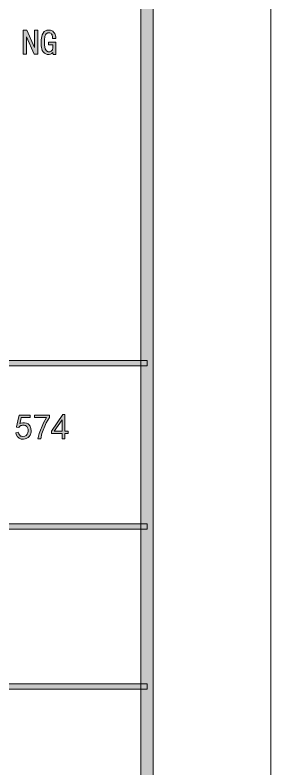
# Model space of a CAD drawing. Header units: millimetres. Extents: x 0 to 829, y 0 to 586.
# Drawn here: x 808.8 to 829.2, y 466.8 to 526.7 of the extents above; entities that cross this region are included whole.
import ezdxf

# ---------------------------------------------------------------- set-up
doc = ezdxf.new("R2010")
doc.units = ezdxf.units.MM

msp = doc.modelspace()

# ---------------------------------------------------------------- hatches: boundary and pattern name
h = msp.add_hatch(color=0)
h.dxf.hatch_style = 2
h.paths.add_polyline_path([(819.788528, 9.36625), (818.80075, 10.3505), (818.80075, 575.281778), (819.788528, 576.266028)])
h = msp.add_hatch(color=0)
h.dxf.hatch_style = 2
h.paths.add_polyline_path([(810.605722, 523.606889), (810.327028, 523.606889), (809.716722, 524.98625), (809.706139, 524.98625), (809.706139, 523.606889), (809.448611, 523.606889), (809.448611, 525.508361), (809.727306, 525.508361), (810.337611, 524.129), (810.348194, 524.129), (810.348194, 525.508361), (810.605722, 525.508361)])
h = msp.add_hatch(color=0)
h.dxf.hatch_style = 2
h.paths.add_polyline_path([(812.027417, 523.585722), (811.836917, 523.585722), (811.805167, 523.740944), (811.780472, 523.709194), (811.713444, 523.65275), (811.664056, 523.631583), (811.618194, 523.606889), (811.515889, 523.585722), (811.459444, 523.585722), (811.343028, 523.585722), (811.134889, 523.695083), (811.043167, 523.800917), (810.951444, 523.910278), (810.859722, 524.259528), (810.859722, 524.495889), (810.859722, 524.756944), (810.944389, 525.145), (811.025528, 525.275528), (811.110194, 525.402528), (811.335972, 525.529528), (811.480611, 525.529528), (811.611139, 525.529528), (811.808694, 525.434278), (811.882778, 525.339028), (811.953333, 525.247306), (812.027417, 525.000361), (812.027417, 524.852194), (811.780472, 524.852194), (811.780472, 524.968611), (811.741667, 525.145), (811.702861, 525.201444), (811.664056, 525.261417), (811.554694, 525.317861), (811.480611, 525.317861), (811.392417, 525.317861), (811.258361, 525.226139), (811.216028, 525.134417), (811.170167, 525.042694), (811.127833, 524.735778), (811.127833, 524.520583), (811.127833, 524.312444), (811.18075, 524.030222), (811.237194, 523.952611), (811.293639, 523.875), (811.420639, 523.797389), (811.494722, 523.797389), (811.565278, 523.797389), (811.678167, 523.850306), (811.7205, 523.903222), (811.762833, 523.956139), (811.805167, 524.118417), (811.805167, 524.231306), (811.805167, 524.35125), (811.459444, 524.35125), (811.459444, 524.562917), (812.027417, 524.562917)])
h = msp.add_hatch(color=0)
h.dxf.hatch_style = 2
h.paths.add_polyline_path([(819.294639, 499.254639), (819.294639, 498.827778), (769.958667, 498.827778), (769.958667, 499.254639)])
h = msp.add_hatch(color=0)
h.dxf.hatch_style = 2
h.paths.add_polyline_path([(809.0535, 493.546694), (809.092306, 493.398528), (809.222833, 493.232722), (809.318083, 493.215083), (809.413333, 493.197444), (809.565028, 493.218611), (809.625, 493.253889), (809.681444, 493.289167), (809.766111, 493.384417), (809.790806, 493.440861), (809.8155, 493.500833), (809.836667, 493.631361), (809.836667, 493.701917), (809.833139, 493.776), (809.794333, 493.895944), (809.759056, 493.948861), (809.72025, 493.99825), (809.628528, 494.065278), (809.575611, 494.079389), (809.519167, 494.097028), (809.392167, 494.097028), (809.325139, 494.079389), (809.254583, 494.065278), (809.141694, 493.987667), (809.095833, 493.924167), (808.908861, 493.948861), (808.919444, 493.980611), (809.025278, 494.456861), (809.120528, 494.901361), (809.995417, 494.901361), (809.995417, 494.703806), (809.286333, 494.703806), (809.258111, 494.552111), (809.201667, 494.312222), (809.173444, 494.224028), (809.258111, 494.262833), (809.413333, 494.298111), (809.483889, 494.298111), (809.557972, 494.294583), (809.695556, 494.259306), (809.762583, 494.231083), (809.829611, 494.199333), (809.928389, 494.118194), (809.956611, 494.065278), (809.988361, 494.012361), (810.030694, 493.906528), (810.044806, 493.853611), (810.058917, 493.800694), (810.0695, 493.687806), (810.0695, 493.624306), (810.065972, 493.564333), (810.041278, 493.440861), (810.020111, 493.373833), (809.995417, 493.310333), (809.928389, 493.2045), (809.886056, 493.165694), (809.840194, 493.123361), (809.730833, 493.056333), (809.667333, 493.031639), (809.603833, 493.006944), (809.459194, 492.985778), (809.374528, 492.992833), (809.289861, 492.996361), (809.131111, 493.059861), (809.057028, 493.112778), (808.982944, 493.169222), (808.880639, 493.359722), (808.852417, 493.49025)])
h = msp.add_hatch(color=0)
h.dxf.hatch_style = 2
h.paths.add_polyline_path([(810.605722, 493.024583), (810.708028, 493.447917), (811.057278, 494.287528), (811.30775, 494.703806), (810.351722, 494.703806), (810.351722, 494.901361), (811.540583, 494.901361), (811.540583, 494.714389), (811.279528, 494.291056), (810.933806, 493.447917), (810.852667, 493.024583)])
h = msp.add_hatch(color=0)
h.paths.add_polyline_path([(812.538944, 493.447917), (811.685222, 493.447917), (811.685222, 493.634889), (812.584806, 494.936639), (812.750611, 494.936639), (812.750611, 493.634889), (813.015194, 493.634889), (813.015194, 493.447917), (812.750611, 493.447917), (812.750611, 493.024583), (812.538944, 493.024583)])
h.paths.add_polyline_path([(812.538944, 493.634889), (812.538944, 494.513306), (811.918056, 493.634889)])
h = msp.add_hatch(color=0)
h.dxf.hatch_style = 2
h.paths.add_polyline_path([(819.294639, 486.247722), (819.294639, 485.824389), (769.958667, 485.824389), (769.958667, 486.247722)])
h = msp.add_hatch(color=0)
h.dxf.hatch_style = 2
h.paths.add_polyline_path([(819.294639, 473.530083), (819.294639, 473.10675), (769.958667, 473.10675), (769.958667, 473.530083)])

# ---------------------------------------------------------------- linework, layer by layer
at = {"color": 0, "lineweight": 0}
for points in [[(0, 0), (0, 585.632278), (829.154778, 585.632278), (829.154778, 0)], [(819.788528, 9.36625), (818.80075, 10.3505), (818.80075, 575.281778), (819.788528, 576.266028)], [(810.605722, 523.606889), (810.327028, 523.606889), (809.716722, 524.98625), (809.706139, 524.98625), (809.706139, 523.606889), (809.448611, 523.606889), (809.448611, 525.508361), (809.727306, 525.508361), (810.337611, 524.129), (810.348194, 524.129), (810.348194, 525.508361), (810.605722, 525.508361)], [(812.027417, 523.585722), (811.836917, 523.585722), (811.805167, 523.740944), (811.780472, 523.709194), (811.713444, 523.65275), (811.664056, 523.631583), (811.618194, 523.606889), (811.515889, 523.585722), (811.459444, 523.585722), (811.343028, 523.585722), (811.134889, 523.695083), (811.043167, 523.800917), (810.951444, 523.910278), (810.859722, 524.259528), (810.859722, 524.495889), (810.859722, 524.756944), (810.944389, 525.145), (811.025528, 525.275528), (811.110194, 525.402528), (811.335972, 525.529528), (811.480611, 525.529528), (811.611139, 525.529528), (811.808694, 525.434278), (811.882778, 525.339028), (811.953333, 525.247306), (812.027417, 525.000361), (812.027417, 524.852194), (811.780472, 524.852194), (811.780472, 524.968611), (811.741667, 525.145), (811.702861, 525.201444), (811.664056, 525.261417), (811.554694, 525.317861), (811.480611, 525.317861), (811.392417, 525.317861), (811.258361, 525.226139), (811.216028, 525.134417), (811.170167, 525.042694), (811.127833, 524.735778), (811.127833, 524.520583), (811.127833, 524.312444), (811.18075, 524.030222), (811.237194, 523.952611), (811.293639, 523.875), (811.420639, 523.797389), (811.494722, 523.797389), (811.565278, 523.797389), (811.678167, 523.850306), (811.7205, 523.903222), (811.762833, 523.956139), (811.805167, 524.118417), (811.805167, 524.231306), (811.805167, 524.35125), (811.459444, 524.35125), (811.459444, 524.562917), (812.027417, 524.562917)], [(819.294639, 499.254639), (819.294639, 498.827778), (769.958667, 498.827778), (769.958667, 499.254639)], [(809.0535, 493.546694), (809.092306, 493.398528), (809.222833, 493.232722), (809.318083, 493.215083), (809.413333, 493.197444), (809.565028, 493.218611), (809.625, 493.253889), (809.681444, 493.289167), (809.766111, 493.384417), (809.790806, 493.440861), (809.8155, 493.500833), (809.836667, 493.631361), (809.836667, 493.701917), (809.833139, 493.776), (809.794333, 493.895944), (809.759056, 493.948861), (809.72025, 493.99825), (809.628528, 494.065278), (809.575611, 494.079389), (809.519167, 494.097028), (809.392167, 494.097028), (809.325139, 494.079389), (809.254583, 494.065278), (809.141694, 493.987667), (809.095833, 493.924167), (808.908861, 493.948861), (808.919444, 493.980611), (809.025278, 494.456861), (809.120528, 494.901361), (809.995417, 494.901361), (809.995417, 494.703806), (809.286333, 494.703806), (809.258111, 494.552111), (809.201667, 494.312222), (809.173444, 494.224028), (809.258111, 494.262833), (809.413333, 494.298111), (809.483889, 494.298111), (809.557972, 494.294583), (809.695556, 494.259306), (809.762583, 494.231083), (809.829611, 494.199333), (809.928389, 494.118194), (809.956611, 494.065278), (809.988361, 494.012361), (810.030694, 493.906528), (810.044806, 493.853611), (810.058917, 493.800694), (810.0695, 493.687806), (810.0695, 493.624306), (810.065972, 493.564333), (810.041278, 493.440861), (810.020111, 493.373833), (809.995417, 493.310333), (809.928389, 493.2045), (809.886056, 493.165694), (809.840194, 493.123361), (809.730833, 493.056333), (809.667333, 493.031639), (809.603833, 493.006944), (809.459194, 492.985778), (809.374528, 492.992833), (809.289861, 492.996361), (809.131111, 493.059861), (809.057028, 493.112778), (808.982944, 493.169222), (808.880639, 493.359722), (808.852417, 493.49025)], [(810.605722, 493.024583), (810.708028, 493.447917), (811.057278, 494.287528), (811.30775, 494.703806), (810.351722, 494.703806), (810.351722, 494.901361), (811.540583, 494.901361), (811.540583, 494.714389), (811.279528, 494.291056), (810.933806, 493.447917), (810.852667, 493.024583)], [(812.538944, 493.447917), (811.685222, 493.447917), (811.685222, 493.634889), (812.584806, 494.936639), (812.750611, 494.936639), (812.750611, 493.634889), (813.015194, 493.634889), (813.015194, 493.447917), (812.750611, 493.447917), (812.750611, 493.024583), (812.538944, 493.024583)], [(812.538944, 493.634889), (812.538944, 494.513306), (811.918056, 493.634889)], [(819.294639, 486.247722), (819.294639, 485.824389), (769.958667, 485.824389), (769.958667, 486.247722)], [(819.294639, 473.530083), (819.294639, 473.10675), (769.958667, 473.10675), (769.958667, 473.530083)]]:
    msp.add_lwpolyline(points, close=True, dxfattribs=at)

doc.saveas('drawing.dxf')
